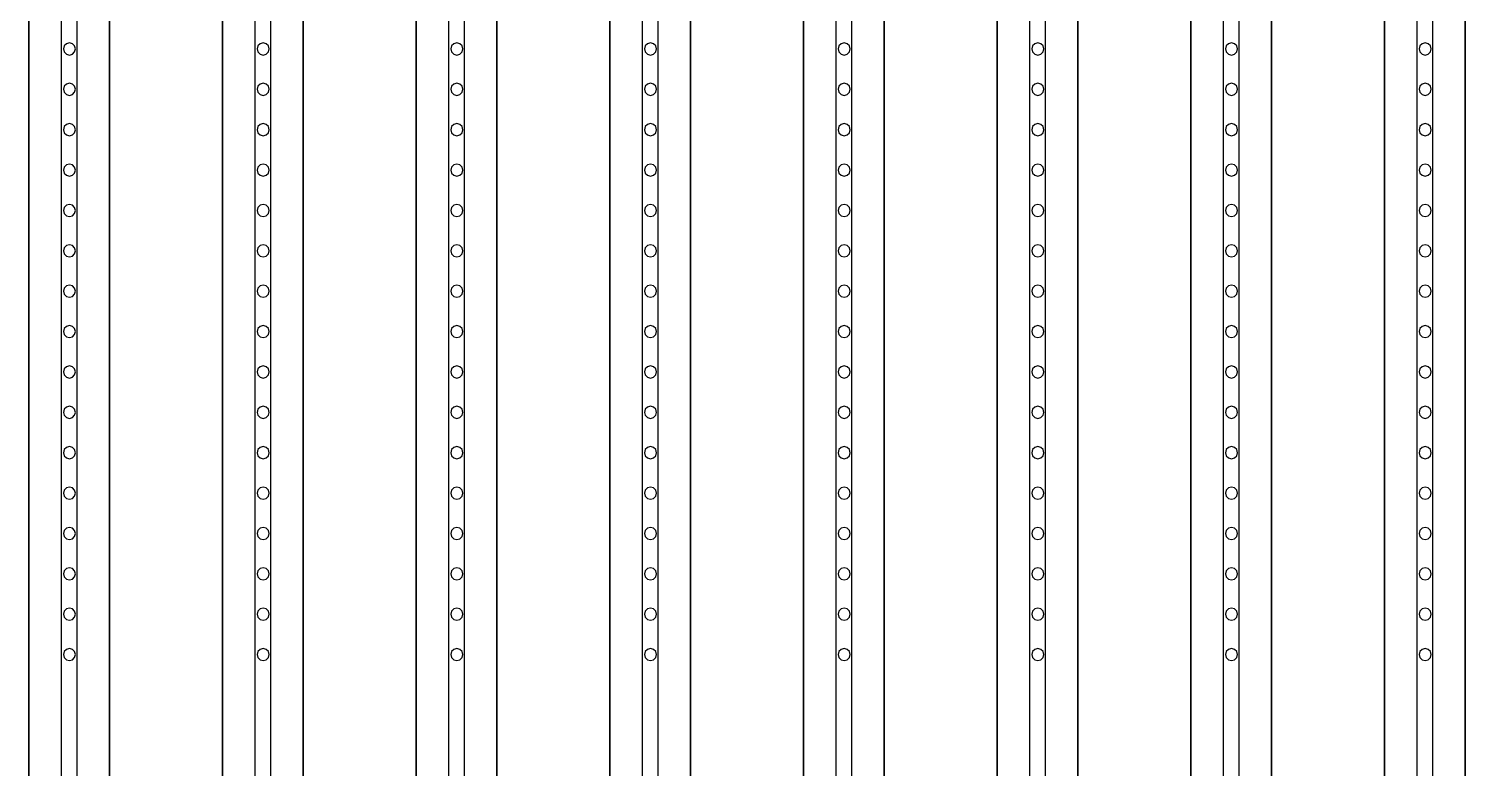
# Model space of a CAD drawing. Header units: metres. Extents: x -1550 to 1550, y -904 to 26100.
# Drawn here: x -574 to -396, y 6092.4 to 6184 of the extents above; entities that cross this region are included whole.
import ezdxf

# ---------------------------------------------------------------- set-up
doc = ezdxf.new("R2010")
doc.units = ezdxf.units.M
for name, color, linetype in [('Metal', 4, 'CONTINUOUS'), ('pattern_ionp', 7, 'CONTINUOUS'), ('Polyimide', 3, 'CONTINUOUS'), ('Polyimide_Negative', 5, 'CONTINUOUS')]:
    doc.layers.add(name, color=color, linetype=linetype)

msp = doc.modelspace()

# ---------------------------------------------------------------- linework, layer by layer
at = {"layer": 'Metal'}
for points in [[(-568, 4365.01), (-568, 11993.5), (-570, 11993.5), (-570, 11993.5), (-570, 4365.01)], [(-544, 4305.01), (-544, 11993.5), (-546, 11993.5), (-546, 11993.5), (-546, 4305.01)], [(-520, 4245.01), (-520, 11993.5), (-522, 11993.5), (-522, 11993.5), (-522, 4245.01)], [(-496, 4185.01), (-496, 11993.5), (-498, 11993.5), (-498, 11993.5), (-498, 4185.01)], [(-472, 4125.01), (-472, 11993.5), (-474, 11993.5), (-474, 11993.5), (-474, 4125.01)], [(-448, 4065.01), (-448, 11993.5), (-450, 11993.5), (-450, 11993.5), (-450, 4065.01)], [(-424, 4005.01), (-424, 11993.5), (-426, 11993.5), (-426, 11993.5), (-426, 4005.01)], [(-400, 3945.01), (-400, 11993.5), (-402, 11993.5), (-402, 11993.5), (-402, 3945.01)]]:
    msp.add_lwpolyline(points, dxfattribs=at)
at = {"layer": 'pattern_ionp'}
for points in [[(-568.21, 6181.45), (-568.31, 6181.83), (-568.59, 6182.1), (-568.96, 6182.2), (-569.34, 6182.1), (-569.61, 6181.83), (-569.71, 6181.45), (-569.61, 6181.08), (-569.34, 6180.8), (-568.96, 6180.7), (-568.59, 6180.8), (-568.31, 6181.08), (-568.21, 6181.45)], [(-544.21, 6181.45), (-544.31, 6181.83), (-544.59, 6182.1), (-544.96, 6182.2), (-545.34, 6182.1), (-545.61, 6181.83), (-545.71, 6181.45), (-545.61, 6181.08), (-545.34, 6180.8), (-544.96, 6180.7), (-544.59, 6180.8), (-544.31, 6181.08), (-544.21, 6181.45)], [(-520.21, 6181.45), (-520.31, 6181.83), (-520.59, 6182.1), (-520.96, 6182.2), (-521.34, 6182.1), (-521.61, 6181.83), (-521.71, 6181.45), (-521.61, 6181.08), (-521.34, 6180.8), (-520.96, 6180.7), (-520.59, 6180.8), (-520.31, 6181.08), (-520.21, 6181.45)], [(-496.21, 6181.45), (-496.31, 6181.83), (-496.59, 6182.1), (-496.96, 6182.2), (-497.34, 6182.1), (-497.61, 6181.83), (-497.71, 6181.45), (-497.61, 6181.08), (-497.34, 6180.8), (-496.96, 6180.7), (-496.59, 6180.8), (-496.31, 6181.08), (-496.21, 6181.45)], [(-472.21, 6181.45), (-472.31, 6181.83), (-472.59, 6182.1), (-472.96, 6182.2), (-473.34, 6182.1), (-473.61, 6181.83), (-473.71, 6181.45), (-473.61, 6181.08), (-473.34, 6180.8), (-472.96, 6180.7), (-472.59, 6180.8), (-472.31, 6181.08), (-472.21, 6181.45)], [(-448.21, 6181.45), (-448.31, 6181.83), (-448.59, 6182.1), (-448.96, 6182.2), (-449.34, 6182.1), (-449.61, 6181.83), (-449.71, 6181.45), (-449.61, 6181.08), (-449.34, 6180.8), (-448.96, 6180.7), (-448.59, 6180.8), (-448.31, 6181.08), (-448.21, 6181.45)], [(-424.21, 6181.45), (-424.31, 6181.83), (-424.59, 6182.1), (-424.96, 6182.2), (-425.34, 6182.1), (-425.61, 6181.83), (-425.71, 6181.45), (-425.61, 6181.08), (-425.34, 6180.8), (-424.96, 6180.7), (-424.59, 6180.8), (-424.31, 6181.08), (-424.21, 6181.45)], [(-400.21, 6181.45), (-400.31, 6181.83), (-400.59, 6182.1), (-400.96, 6182.2), (-401.34, 6182.1), (-401.61, 6181.83), (-401.71, 6181.45), (-401.61, 6181.08), (-401.34, 6180.8), (-400.96, 6180.7), (-400.59, 6180.8), (-400.31, 6181.08), (-400.21, 6181.45)], [(-568.21, 6176.45), (-568.31, 6176.83), (-568.59, 6177.1), (-568.96, 6177.2), (-569.34, 6177.1), (-569.61, 6176.83), (-569.71, 6176.45), (-569.61, 6176.08), (-569.34, 6175.8), (-568.96, 6175.7), (-568.59, 6175.8), (-568.31, 6176.08), (-568.21, 6176.45)], [(-544.21, 6176.45), (-544.31, 6176.83), (-544.59, 6177.1), (-544.96, 6177.2), (-545.34, 6177.1), (-545.61, 6176.83), (-545.71, 6176.45), (-545.61, 6176.08), (-545.34, 6175.8), (-544.96, 6175.7), (-544.59, 6175.8), (-544.31, 6176.08), (-544.21, 6176.45)], [(-520.21, 6176.45), (-520.31, 6176.83), (-520.59, 6177.1), (-520.96, 6177.2), (-521.34, 6177.1), (-521.61, 6176.83), (-521.71, 6176.45), (-521.61, 6176.08), (-521.34, 6175.8), (-520.96, 6175.7), (-520.59, 6175.8), (-520.31, 6176.08), (-520.21, 6176.45)], [(-496.21, 6176.45), (-496.31, 6176.83), (-496.59, 6177.1), (-496.96, 6177.2), (-497.34, 6177.1), (-497.61, 6176.83), (-497.71, 6176.45), (-497.61, 6176.08), (-497.34, 6175.8), (-496.96, 6175.7), (-496.59, 6175.8), (-496.31, 6176.08), (-496.21, 6176.45)], [(-472.21, 6176.45), (-472.31, 6176.83), (-472.59, 6177.1), (-472.96, 6177.2), (-473.34, 6177.1), (-473.61, 6176.83), (-473.71, 6176.45), (-473.61, 6176.08), (-473.34, 6175.8), (-472.96, 6175.7), (-472.59, 6175.8), (-472.31, 6176.08), (-472.21, 6176.45)], [(-448.21, 6176.45), (-448.31, 6176.83), (-448.59, 6177.1), (-448.96, 6177.2), (-449.34, 6177.1), (-449.61, 6176.83), (-449.71, 6176.45), (-449.61, 6176.08), (-449.34, 6175.8), (-448.96, 6175.7), (-448.59, 6175.8), (-448.31, 6176.08), (-448.21, 6176.45)], [(-424.21, 6176.45), (-424.31, 6176.83), (-424.59, 6177.1), (-424.96, 6177.2), (-425.34, 6177.1), (-425.61, 6176.83), (-425.71, 6176.45), (-425.61, 6176.08), (-425.34, 6175.8), (-424.96, 6175.7), (-424.59, 6175.8), (-424.31, 6176.08), (-424.21, 6176.45)], [(-400.21, 6176.45), (-400.31, 6176.83), (-400.59, 6177.1), (-400.96, 6177.2), (-401.34, 6177.1), (-401.61, 6176.83), (-401.71, 6176.45), (-401.61, 6176.08), (-401.34, 6175.8), (-400.96, 6175.7), (-400.59, 6175.8), (-400.31, 6176.08), (-400.21, 6176.45)], [(-568.21, 6171.45), (-568.31, 6171.83), (-568.59, 6172.1), (-568.96, 6172.2), (-569.34, 6172.1), (-569.61, 6171.83), (-569.71, 6171.45), (-569.61, 6171.08), (-569.34, 6170.8), (-568.96, 6170.7), (-568.59, 6170.8), (-568.31, 6171.08), (-568.21, 6171.45)], [(-544.21, 6171.45), (-544.31, 6171.83), (-544.59, 6172.1), (-544.96, 6172.2), (-545.34, 6172.1), (-545.61, 6171.83), (-545.71, 6171.45), (-545.61, 6171.08), (-545.34, 6170.8), (-544.96, 6170.7), (-544.59, 6170.8), (-544.31, 6171.08), (-544.21, 6171.45)], [(-520.21, 6171.45), (-520.31, 6171.83), (-520.59, 6172.1), (-520.96, 6172.2), (-521.34, 6172.1), (-521.61, 6171.83), (-521.71, 6171.45), (-521.61, 6171.08), (-521.34, 6170.8), (-520.96, 6170.7), (-520.59, 6170.8), (-520.31, 6171.08), (-520.21, 6171.45)], [(-496.21, 6171.45), (-496.31, 6171.83), (-496.59, 6172.1), (-496.96, 6172.2), (-497.34, 6172.1), (-497.61, 6171.83), (-497.71, 6171.45), (-497.61, 6171.08), (-497.34, 6170.8), (-496.96, 6170.7), (-496.59, 6170.8), (-496.31, 6171.08), (-496.21, 6171.45)], [(-472.21, 6171.45), (-472.31, 6171.83), (-472.59, 6172.1), (-472.96, 6172.2), (-473.34, 6172.1), (-473.61, 6171.83), (-473.71, 6171.45), (-473.61, 6171.08), (-473.34, 6170.8), (-472.96, 6170.7), (-472.59, 6170.8), (-472.31, 6171.08), (-472.21, 6171.45)], [(-448.21, 6171.45), (-448.31, 6171.83), (-448.59, 6172.1), (-448.96, 6172.2), (-449.34, 6172.1), (-449.61, 6171.83), (-449.71, 6171.45), (-449.61, 6171.08), (-449.34, 6170.8), (-448.96, 6170.7), (-448.59, 6170.8), (-448.31, 6171.08), (-448.21, 6171.45)], [(-424.21, 6171.45), (-424.31, 6171.83), (-424.59, 6172.1), (-424.96, 6172.2), (-425.34, 6172.1), (-425.61, 6171.83), (-425.71, 6171.45), (-425.61, 6171.08), (-425.34, 6170.8), (-424.96, 6170.7), (-424.59, 6170.8), (-424.31, 6171.08), (-424.21, 6171.45)], [(-400.21, 6171.45), (-400.31, 6171.83), (-400.59, 6172.1), (-400.96, 6172.2), (-401.34, 6172.1), (-401.61, 6171.83), (-401.71, 6171.45), (-401.61, 6171.08), (-401.34, 6170.8), (-400.96, 6170.7), (-400.59, 6170.8), (-400.31, 6171.08), (-400.21, 6171.45)], [(-568.21, 6166.45), (-568.31, 6166.83), (-568.59, 6167.1), (-568.96, 6167.2), (-569.34, 6167.1), (-569.61, 6166.83), (-569.71, 6166.45), (-569.61, 6166.08), (-569.34, 6165.8), (-568.96, 6165.7), (-568.59, 6165.8), (-568.31, 6166.08), (-568.21, 6166.45)], [(-544.21, 6166.45), (-544.31, 6166.83), (-544.59, 6167.1), (-544.96, 6167.2), (-545.34, 6167.1), (-545.61, 6166.83), (-545.71, 6166.45), (-545.61, 6166.08), (-545.34, 6165.8), (-544.96, 6165.7), (-544.59, 6165.8), (-544.31, 6166.08), (-544.21, 6166.45)], [(-520.21, 6166.45), (-520.31, 6166.83), (-520.59, 6167.1), (-520.96, 6167.2), (-521.34, 6167.1), (-521.61, 6166.83), (-521.71, 6166.45), (-521.61, 6166.08), (-521.34, 6165.8), (-520.96, 6165.7), (-520.59, 6165.8), (-520.31, 6166.08), (-520.21, 6166.45)], [(-496.21, 6166.45), (-496.31, 6166.83), (-496.59, 6167.1), (-496.96, 6167.2), (-497.34, 6167.1), (-497.61, 6166.83), (-497.71, 6166.45), (-497.61, 6166.08), (-497.34, 6165.8), (-496.96, 6165.7), (-496.59, 6165.8), (-496.31, 6166.08), (-496.21, 6166.45)], [(-472.21, 6166.45), (-472.31, 6166.83), (-472.59, 6167.1), (-472.96, 6167.2), (-473.34, 6167.1), (-473.61, 6166.83), (-473.71, 6166.45), (-473.61, 6166.08), (-473.34, 6165.8), (-472.96, 6165.7), (-472.59, 6165.8), (-472.31, 6166.08), (-472.21, 6166.45)], [(-448.21, 6166.45), (-448.31, 6166.83), (-448.59, 6167.1), (-448.96, 6167.2), (-449.34, 6167.1), (-449.61, 6166.83), (-449.71, 6166.45), (-449.61, 6166.08), (-449.34, 6165.8), (-448.96, 6165.7), (-448.59, 6165.8), (-448.31, 6166.08), (-448.21, 6166.45)], [(-424.21, 6166.45), (-424.31, 6166.83), (-424.59, 6167.1), (-424.96, 6167.2), (-425.34, 6167.1), (-425.61, 6166.83), (-425.71, 6166.45), (-425.61, 6166.08), (-425.34, 6165.8), (-424.96, 6165.7), (-424.59, 6165.8), (-424.31, 6166.08), (-424.21, 6166.45)], [(-400.21, 6166.45), (-400.31, 6166.83), (-400.59, 6167.1), (-400.96, 6167.2), (-401.34, 6167.1), (-401.61, 6166.83), (-401.71, 6166.45), (-401.61, 6166.08), (-401.34, 6165.8), (-400.96, 6165.7), (-400.59, 6165.8), (-400.31, 6166.08), (-400.21, 6166.45)], [(-568.21, 6161.45), (-568.31, 6161.83), (-568.59, 6162.1), (-568.96, 6162.2), (-569.34, 6162.1), (-569.61, 6161.83), (-569.71, 6161.45), (-569.61, 6161.08), (-569.34, 6160.8), (-568.96, 6160.7), (-568.59, 6160.8), (-568.31, 6161.08), (-568.21, 6161.45)], [(-544.21, 6161.45), (-544.31, 6161.83), (-544.59, 6162.1), (-544.96, 6162.2), (-545.34, 6162.1), (-545.61, 6161.83), (-545.71, 6161.45), (-545.61, 6161.08), (-545.34, 6160.8), (-544.96, 6160.7), (-544.59, 6160.8), (-544.31, 6161.08), (-544.21, 6161.45)], [(-520.21, 6161.45), (-520.31, 6161.83), (-520.59, 6162.1), (-520.96, 6162.2), (-521.34, 6162.1), (-521.61, 6161.83), (-521.71, 6161.45), (-521.61, 6161.08), (-521.34, 6160.8), (-520.96, 6160.7), (-520.59, 6160.8), (-520.31, 6161.08), (-520.21, 6161.45)], [(-496.21, 6161.45), (-496.31, 6161.83), (-496.59, 6162.1), (-496.96, 6162.2), (-497.34, 6162.1), (-497.61, 6161.83), (-497.71, 6161.45), (-497.61, 6161.08), (-497.34, 6160.8), (-496.96, 6160.7), (-496.59, 6160.8), (-496.31, 6161.08), (-496.21, 6161.45)], [(-472.21, 6161.45), (-472.31, 6161.83), (-472.59, 6162.1), (-472.96, 6162.2), (-473.34, 6162.1), (-473.61, 6161.83), (-473.71, 6161.45), (-473.61, 6161.08), (-473.34, 6160.8), (-472.96, 6160.7), (-472.59, 6160.8), (-472.31, 6161.08), (-472.21, 6161.45)], [(-448.21, 6161.45), (-448.31, 6161.83), (-448.59, 6162.1), (-448.96, 6162.2), (-449.34, 6162.1), (-449.61, 6161.83), (-449.71, 6161.45), (-449.61, 6161.08), (-449.34, 6160.8), (-448.96, 6160.7), (-448.59, 6160.8), (-448.31, 6161.08), (-448.21, 6161.45)], [(-424.21, 6161.45), (-424.31, 6161.83), (-424.59, 6162.1), (-424.96, 6162.2), (-425.34, 6162.1), (-425.61, 6161.83), (-425.71, 6161.45), (-425.61, 6161.08), (-425.34, 6160.8), (-424.96, 6160.7), (-424.59, 6160.8), (-424.31, 6161.08), (-424.21, 6161.45)], [(-400.21, 6161.45), (-400.31, 6161.83), (-400.59, 6162.1), (-400.96, 6162.2), (-401.34, 6162.1), (-401.61, 6161.83), (-401.71, 6161.45), (-401.61, 6161.08), (-401.34, 6160.8), (-400.96, 6160.7), (-400.59, 6160.8), (-400.31, 6161.08), (-400.21, 6161.45)], [(-568.21, 6156.45), (-568.31, 6156.83), (-568.59, 6157.1), (-568.96, 6157.2), (-569.34, 6157.1), (-569.61, 6156.83), (-569.71, 6156.45), (-569.61, 6156.08), (-569.34, 6155.8), (-568.96, 6155.7), (-568.59, 6155.8), (-568.31, 6156.08), (-568.21, 6156.45)], [(-544.21, 6156.45), (-544.31, 6156.83), (-544.59, 6157.1), (-544.96, 6157.2), (-545.34, 6157.1), (-545.61, 6156.83), (-545.71, 6156.45), (-545.61, 6156.08), (-545.34, 6155.8), (-544.96, 6155.7), (-544.59, 6155.8), (-544.31, 6156.08), (-544.21, 6156.45)], [(-520.21, 6156.45), (-520.31, 6156.83), (-520.59, 6157.1), (-520.96, 6157.2), (-521.34, 6157.1), (-521.61, 6156.83), (-521.71, 6156.45), (-521.61, 6156.08), (-521.34, 6155.8), (-520.96, 6155.7), (-520.59, 6155.8), (-520.31, 6156.08), (-520.21, 6156.45)], [(-496.21, 6156.45), (-496.31, 6156.83), (-496.59, 6157.1), (-496.96, 6157.2), (-497.34, 6157.1), (-497.61, 6156.83), (-497.71, 6156.45), (-497.61, 6156.08), (-497.34, 6155.8), (-496.96, 6155.7), (-496.59, 6155.8), (-496.31, 6156.08), (-496.21, 6156.45)], [(-472.21, 6156.45), (-472.31, 6156.83), (-472.59, 6157.1), (-472.96, 6157.2), (-473.34, 6157.1), (-473.61, 6156.83), (-473.71, 6156.45), (-473.61, 6156.08), (-473.34, 6155.8), (-472.96, 6155.7), (-472.59, 6155.8), (-472.31, 6156.08), (-472.21, 6156.45)], [(-448.21, 6156.45), (-448.31, 6156.83), (-448.59, 6157.1), (-448.96, 6157.2), (-449.34, 6157.1), (-449.61, 6156.83), (-449.71, 6156.45), (-449.61, 6156.08), (-449.34, 6155.8), (-448.96, 6155.7), (-448.59, 6155.8), (-448.31, 6156.08), (-448.21, 6156.45)], [(-424.21, 6156.45), (-424.31, 6156.83), (-424.59, 6157.1), (-424.96, 6157.2), (-425.34, 6157.1), (-425.61, 6156.83), (-425.71, 6156.45), (-425.61, 6156.08), (-425.34, 6155.8), (-424.96, 6155.7), (-424.59, 6155.8), (-424.31, 6156.08), (-424.21, 6156.45)], [(-400.21, 6156.45), (-400.31, 6156.83), (-400.59, 6157.1), (-400.96, 6157.2), (-401.34, 6157.1), (-401.61, 6156.83), (-401.71, 6156.45), (-401.61, 6156.08), (-401.34, 6155.8), (-400.96, 6155.7), (-400.59, 6155.8), (-400.31, 6156.08), (-400.21, 6156.45)], [(-568.21, 6151.45), (-568.31, 6151.83), (-568.59, 6152.1), (-568.96, 6152.2), (-569.34, 6152.1), (-569.61, 6151.83), (-569.71, 6151.45), (-569.61, 6151.08), (-569.34, 6150.8), (-568.96, 6150.7), (-568.59, 6150.8), (-568.31, 6151.08), (-568.21, 6151.45)], [(-544.21, 6151.45), (-544.31, 6151.83), (-544.59, 6152.1), (-544.96, 6152.2), (-545.34, 6152.1), (-545.61, 6151.83), (-545.71, 6151.45), (-545.61, 6151.08), (-545.34, 6150.8), (-544.96, 6150.7), (-544.59, 6150.8), (-544.31, 6151.08), (-544.21, 6151.45)], [(-520.21, 6151.45), (-520.31, 6151.83), (-520.59, 6152.1), (-520.96, 6152.2), (-521.34, 6152.1), (-521.61, 6151.83), (-521.71, 6151.45), (-521.61, 6151.08), (-521.34, 6150.8), (-520.96, 6150.7), (-520.59, 6150.8), (-520.31, 6151.08), (-520.21, 6151.45)], [(-496.21, 6151.45), (-496.31, 6151.83), (-496.59, 6152.1), (-496.96, 6152.2), (-497.34, 6152.1), (-497.61, 6151.83), (-497.71, 6151.45), (-497.61, 6151.08), (-497.34, 6150.8), (-496.96, 6150.7), (-496.59, 6150.8), (-496.31, 6151.08), (-496.21, 6151.45)], [(-472.21, 6151.45), (-472.31, 6151.83), (-472.59, 6152.1), (-472.96, 6152.2), (-473.34, 6152.1), (-473.61, 6151.83), (-473.71, 6151.45), (-473.61, 6151.08), (-473.34, 6150.8), (-472.96, 6150.7), (-472.59, 6150.8), (-472.31, 6151.08), (-472.21, 6151.45)], [(-448.21, 6151.45), (-448.31, 6151.83), (-448.59, 6152.1), (-448.96, 6152.2), (-449.34, 6152.1), (-449.61, 6151.83), (-449.71, 6151.45), (-449.61, 6151.08), (-449.34, 6150.8), (-448.96, 6150.7), (-448.59, 6150.8), (-448.31, 6151.08), (-448.21, 6151.45)], [(-424.21, 6151.45), (-424.31, 6151.83), (-424.59, 6152.1), (-424.96, 6152.2), (-425.34, 6152.1), (-425.61, 6151.83), (-425.71, 6151.45), (-425.61, 6151.08), (-425.34, 6150.8), (-424.96, 6150.7), (-424.59, 6150.8), (-424.31, 6151.08), (-424.21, 6151.45)], [(-400.21, 6151.45), (-400.31, 6151.83), (-400.59, 6152.1), (-400.96, 6152.2), (-401.34, 6152.1), (-401.61, 6151.83), (-401.71, 6151.45), (-401.61, 6151.08), (-401.34, 6150.8), (-400.96, 6150.7), (-400.59, 6150.8), (-400.31, 6151.08), (-400.21, 6151.45)], [(-568.21, 6146.45), (-568.31, 6146.83), (-568.59, 6147.1), (-568.96, 6147.2), (-569.34, 6147.1), (-569.61, 6146.83), (-569.71, 6146.45), (-569.61, 6146.08), (-569.34, 6145.8), (-568.96, 6145.7), (-568.59, 6145.8), (-568.31, 6146.08), (-568.21, 6146.45)], [(-544.21, 6146.45), (-544.31, 6146.83), (-544.59, 6147.1), (-544.96, 6147.2), (-545.34, 6147.1), (-545.61, 6146.83), (-545.71, 6146.45), (-545.61, 6146.08), (-545.34, 6145.8), (-544.96, 6145.7), (-544.59, 6145.8), (-544.31, 6146.08), (-544.21, 6146.45)], [(-520.21, 6146.45), (-520.31, 6146.83), (-520.59, 6147.1), (-520.96, 6147.2), (-521.34, 6147.1), (-521.61, 6146.83), (-521.71, 6146.45), (-521.61, 6146.08), (-521.34, 6145.8), (-520.96, 6145.7), (-520.59, 6145.8), (-520.31, 6146.08), (-520.21, 6146.45)], [(-496.21, 6146.45), (-496.31, 6146.83), (-496.59, 6147.1), (-496.96, 6147.2), (-497.34, 6147.1), (-497.61, 6146.83), (-497.71, 6146.45), (-497.61, 6146.08), (-497.34, 6145.8), (-496.96, 6145.7), (-496.59, 6145.8), (-496.31, 6146.08), (-496.21, 6146.45)], [(-472.21, 6146.45), (-472.31, 6146.83), (-472.59, 6147.1), (-472.96, 6147.2), (-473.34, 6147.1), (-473.61, 6146.83), (-473.71, 6146.45), (-473.61, 6146.08), (-473.34, 6145.8), (-472.96, 6145.7), (-472.59, 6145.8), (-472.31, 6146.08), (-472.21, 6146.45)], [(-448.21, 6146.45), (-448.31, 6146.83), (-448.59, 6147.1), (-448.96, 6147.2), (-449.34, 6147.1), (-449.61, 6146.83), (-449.71, 6146.45), (-449.61, 6146.08), (-449.34, 6145.8), (-448.96, 6145.7), (-448.59, 6145.8), (-448.31, 6146.08), (-448.21, 6146.45)], [(-424.21, 6146.45), (-424.31, 6146.83), (-424.59, 6147.1), (-424.96, 6147.2), (-425.34, 6147.1), (-425.61, 6146.83), (-425.71, 6146.45), (-425.61, 6146.08), (-425.34, 6145.8), (-424.96, 6145.7), (-424.59, 6145.8), (-424.31, 6146.08), (-424.21, 6146.45)], [(-400.21, 6146.45), (-400.31, 6146.83), (-400.59, 6147.1), (-400.96, 6147.2), (-401.34, 6147.1), (-401.61, 6146.83), (-401.71, 6146.45), (-401.61, 6146.08), (-401.34, 6145.8), (-400.96, 6145.7), (-400.59, 6145.8), (-400.31, 6146.08), (-400.21, 6146.45)], [(-568.21, 6141.45), (-568.31, 6141.83), (-568.59, 6142.1), (-568.96, 6142.2), (-569.34, 6142.1), (-569.61, 6141.83), (-569.71, 6141.45), (-569.61, 6141.08), (-569.34, 6140.8), (-568.96, 6140.7), (-568.59, 6140.8), (-568.31, 6141.08), (-568.21, 6141.45)], [(-544.21, 6141.45), (-544.31, 6141.83), (-544.59, 6142.1), (-544.96, 6142.2), (-545.34, 6142.1), (-545.61, 6141.83), (-545.71, 6141.45), (-545.61, 6141.08), (-545.34, 6140.8), (-544.96, 6140.7), (-544.59, 6140.8), (-544.31, 6141.08), (-544.21, 6141.45)], [(-520.21, 6141.45), (-520.31, 6141.83), (-520.59, 6142.1), (-520.96, 6142.2), (-521.34, 6142.1), (-521.61, 6141.83), (-521.71, 6141.45), (-521.61, 6141.08), (-521.34, 6140.8), (-520.96, 6140.7), (-520.59, 6140.8), (-520.31, 6141.08), (-520.21, 6141.45)], [(-496.21, 6141.45), (-496.31, 6141.83), (-496.59, 6142.1), (-496.96, 6142.2), (-497.34, 6142.1), (-497.61, 6141.83), (-497.71, 6141.45), (-497.61, 6141.08), (-497.34, 6140.8), (-496.96, 6140.7), (-496.59, 6140.8), (-496.31, 6141.08), (-496.21, 6141.45)], [(-472.21, 6141.45), (-472.31, 6141.83), (-472.59, 6142.1), (-472.96, 6142.2), (-473.34, 6142.1), (-473.61, 6141.83), (-473.71, 6141.45), (-473.61, 6141.08), (-473.34, 6140.8), (-472.96, 6140.7), (-472.59, 6140.8), (-472.31, 6141.08), (-472.21, 6141.45)], [(-448.21, 6141.45), (-448.31, 6141.83), (-448.59, 6142.1), (-448.96, 6142.2), (-449.34, 6142.1), (-449.61, 6141.83), (-449.71, 6141.45), (-449.61, 6141.08), (-449.34, 6140.8), (-448.96, 6140.7), (-448.59, 6140.8), (-448.31, 6141.08), (-448.21, 6141.45)], [(-424.21, 6141.45), (-424.31, 6141.83), (-424.59, 6142.1), (-424.96, 6142.2), (-425.34, 6142.1), (-425.61, 6141.83), (-425.71, 6141.45), (-425.61, 6141.08), (-425.34, 6140.8), (-424.96, 6140.7), (-424.59, 6140.8), (-424.31, 6141.08), (-424.21, 6141.45)], [(-400.21, 6141.45), (-400.31, 6141.83), (-400.59, 6142.1), (-400.96, 6142.2), (-401.34, 6142.1), (-401.61, 6141.83), (-401.71, 6141.45), (-401.61, 6141.08), (-401.34, 6140.8), (-400.96, 6140.7), (-400.59, 6140.8), (-400.31, 6141.08), (-400.21, 6141.45)], [(-568.21, 6136.45), (-568.31, 6136.83), (-568.59, 6137.1), (-568.96, 6137.2), (-569.34, 6137.1), (-569.61, 6136.83), (-569.71, 6136.45), (-569.61, 6136.08), (-569.34, 6135.8), (-568.96, 6135.7), (-568.59, 6135.8), (-568.31, 6136.08), (-568.21, 6136.45)], [(-544.21, 6136.45), (-544.31, 6136.83), (-544.59, 6137.1), (-544.96, 6137.2), (-545.34, 6137.1), (-545.61, 6136.83), (-545.71, 6136.45), (-545.61, 6136.08), (-545.34, 6135.8), (-544.96, 6135.7), (-544.59, 6135.8), (-544.31, 6136.08), (-544.21, 6136.45)], [(-520.21, 6136.45), (-520.31, 6136.83), (-520.59, 6137.1), (-520.96, 6137.2), (-521.34, 6137.1), (-521.61, 6136.83), (-521.71, 6136.45), (-521.61, 6136.08), (-521.34, 6135.8), (-520.96, 6135.7), (-520.59, 6135.8), (-520.31, 6136.08), (-520.21, 6136.45)], [(-496.21, 6136.45), (-496.31, 6136.83), (-496.59, 6137.1), (-496.96, 6137.2), (-497.34, 6137.1), (-497.61, 6136.83), (-497.71, 6136.45), (-497.61, 6136.08), (-497.34, 6135.8), (-496.96, 6135.7), (-496.59, 6135.8), (-496.31, 6136.08), (-496.21, 6136.45)], [(-472.21, 6136.45), (-472.31, 6136.83), (-472.59, 6137.1), (-472.96, 6137.2), (-473.34, 6137.1), (-473.61, 6136.83), (-473.71, 6136.45), (-473.61, 6136.08), (-473.34, 6135.8), (-472.96, 6135.7), (-472.59, 6135.8), (-472.31, 6136.08), (-472.21, 6136.45)], [(-448.21, 6136.45), (-448.31, 6136.83), (-448.59, 6137.1), (-448.96, 6137.2), (-449.34, 6137.1), (-449.61, 6136.83), (-449.71, 6136.45), (-449.61, 6136.08), (-449.34, 6135.8), (-448.96, 6135.7), (-448.59, 6135.8), (-448.31, 6136.08), (-448.21, 6136.45)], [(-424.21, 6136.45), (-424.31, 6136.83), (-424.59, 6137.1), (-424.96, 6137.2), (-425.34, 6137.1), (-425.61, 6136.83), (-425.71, 6136.45), (-425.61, 6136.08), (-425.34, 6135.8), (-424.96, 6135.7), (-424.59, 6135.8), (-424.31, 6136.08), (-424.21, 6136.45)], [(-400.21, 6136.45), (-400.31, 6136.83), (-400.59, 6137.1), (-400.96, 6137.2), (-401.34, 6137.1), (-401.61, 6136.83), (-401.71, 6136.45), (-401.61, 6136.08), (-401.34, 6135.8), (-400.96, 6135.7), (-400.59, 6135.8), (-400.31, 6136.08), (-400.21, 6136.45)], [(-568.21, 6131.45), (-568.31, 6131.83), (-568.59, 6132.1), (-568.96, 6132.2), (-569.34, 6132.1), (-569.61, 6131.83), (-569.71, 6131.45), (-569.61, 6131.08), (-569.34, 6130.8), (-568.96, 6130.7), (-568.59, 6130.8), (-568.31, 6131.08), (-568.21, 6131.45)], [(-544.21, 6131.45), (-544.31, 6131.83), (-544.59, 6132.1), (-544.96, 6132.2), (-545.34, 6132.1), (-545.61, 6131.83), (-545.71, 6131.45), (-545.61, 6131.08), (-545.34, 6130.8), (-544.96, 6130.7), (-544.59, 6130.8), (-544.31, 6131.08), (-544.21, 6131.45)], [(-520.21, 6131.45), (-520.31, 6131.83), (-520.59, 6132.1), (-520.96, 6132.2), (-521.34, 6132.1), (-521.61, 6131.83), (-521.71, 6131.45), (-521.61, 6131.08), (-521.34, 6130.8), (-520.96, 6130.7), (-520.59, 6130.8), (-520.31, 6131.08), (-520.21, 6131.45)], [(-496.21, 6131.45), (-496.31, 6131.83), (-496.59, 6132.1), (-496.96, 6132.2), (-497.34, 6132.1), (-497.61, 6131.83), (-497.71, 6131.45), (-497.61, 6131.08), (-497.34, 6130.8), (-496.96, 6130.7), (-496.59, 6130.8), (-496.31, 6131.08), (-496.21, 6131.45)], [(-472.21, 6131.45), (-472.31, 6131.83), (-472.59, 6132.1), (-472.96, 6132.2), (-473.34, 6132.1), (-473.61, 6131.83), (-473.71, 6131.45), (-473.61, 6131.08), (-473.34, 6130.8), (-472.96, 6130.7), (-472.59, 6130.8), (-472.31, 6131.08), (-472.21, 6131.45)], [(-448.21, 6131.45), (-448.31, 6131.83), (-448.59, 6132.1), (-448.96, 6132.2), (-449.34, 6132.1), (-449.61, 6131.83), (-449.71, 6131.45), (-449.61, 6131.08), (-449.34, 6130.8), (-448.96, 6130.7), (-448.59, 6130.8), (-448.31, 6131.08), (-448.21, 6131.45)], [(-424.21, 6131.45), (-424.31, 6131.83), (-424.59, 6132.1), (-424.96, 6132.2), (-425.34, 6132.1), (-425.61, 6131.83), (-425.71, 6131.45), (-425.61, 6131.08), (-425.34, 6130.8), (-424.96, 6130.7), (-424.59, 6130.8), (-424.31, 6131.08), (-424.21, 6131.45)], [(-400.21, 6131.45), (-400.31, 6131.83), (-400.59, 6132.1), (-400.96, 6132.2), (-401.34, 6132.1), (-401.61, 6131.83), (-401.71, 6131.45), (-401.61, 6131.08), (-401.34, 6130.8), (-400.96, 6130.7), (-400.59, 6130.8), (-400.31, 6131.08), (-400.21, 6131.45)], [(-568.21, 6126.45), (-568.31, 6126.83), (-568.59, 6127.1), (-568.96, 6127.2), (-569.34, 6127.1), (-569.61, 6126.83), (-569.71, 6126.45), (-569.61, 6126.08), (-569.34, 6125.8), (-568.96, 6125.7), (-568.59, 6125.8), (-568.31, 6126.08), (-568.21, 6126.45)], [(-544.21, 6126.45), (-544.31, 6126.83), (-544.59, 6127.1), (-544.96, 6127.2), (-545.34, 6127.1), (-545.61, 6126.83), (-545.71, 6126.45), (-545.61, 6126.08), (-545.34, 6125.8), (-544.96, 6125.7), (-544.59, 6125.8), (-544.31, 6126.08), (-544.21, 6126.45)], [(-520.21, 6126.45), (-520.31, 6126.83), (-520.59, 6127.1), (-520.96, 6127.2), (-521.34, 6127.1), (-521.61, 6126.83), (-521.71, 6126.45), (-521.61, 6126.08), (-521.34, 6125.8), (-520.96, 6125.7), (-520.59, 6125.8), (-520.31, 6126.08), (-520.21, 6126.45)], [(-496.21, 6126.45), (-496.31, 6126.83), (-496.59, 6127.1), (-496.96, 6127.2), (-497.34, 6127.1), (-497.61, 6126.83), (-497.71, 6126.45), (-497.61, 6126.08), (-497.34, 6125.8), (-496.96, 6125.7), (-496.59, 6125.8), (-496.31, 6126.08), (-496.21, 6126.45)], [(-472.21, 6126.45), (-472.31, 6126.83), (-472.59, 6127.1), (-472.96, 6127.2), (-473.34, 6127.1), (-473.61, 6126.83), (-473.71, 6126.45), (-473.61, 6126.08), (-473.34, 6125.8), (-472.96, 6125.7), (-472.59, 6125.8), (-472.31, 6126.08), (-472.21, 6126.45)], [(-448.21, 6126.45), (-448.31, 6126.83), (-448.59, 6127.1), (-448.96, 6127.2), (-449.34, 6127.1), (-449.61, 6126.83), (-449.71, 6126.45), (-449.61, 6126.08), (-449.34, 6125.8), (-448.96, 6125.7), (-448.59, 6125.8), (-448.31, 6126.08), (-448.21, 6126.45)], [(-424.21, 6126.45), (-424.31, 6126.83), (-424.59, 6127.1), (-424.96, 6127.2), (-425.34, 6127.1), (-425.61, 6126.83), (-425.71, 6126.45), (-425.61, 6126.08), (-425.34, 6125.8), (-424.96, 6125.7), (-424.59, 6125.8), (-424.31, 6126.08), (-424.21, 6126.45)], [(-400.21, 6126.45), (-400.31, 6126.83), (-400.59, 6127.1), (-400.96, 6127.2), (-401.34, 6127.1), (-401.61, 6126.83), (-401.71, 6126.45), (-401.61, 6126.08), (-401.34, 6125.8), (-400.96, 6125.7), (-400.59, 6125.8), (-400.31, 6126.08), (-400.21, 6126.45)], [(-568.21, 6121.45), (-568.31, 6121.83), (-568.59, 6122.1), (-568.96, 6122.2), (-569.34, 6122.1), (-569.61, 6121.83), (-569.71, 6121.45), (-569.61, 6121.08), (-569.34, 6120.8), (-568.96, 6120.7), (-568.59, 6120.8), (-568.31, 6121.08), (-568.21, 6121.45)], [(-544.21, 6121.45), (-544.31, 6121.83), (-544.59, 6122.1), (-544.96, 6122.2), (-545.34, 6122.1), (-545.61, 6121.83), (-545.71, 6121.45), (-545.61, 6121.08), (-545.34, 6120.8), (-544.96, 6120.7), (-544.59, 6120.8), (-544.31, 6121.08), (-544.21, 6121.45)], [(-520.21, 6121.45), (-520.31, 6121.83), (-520.59, 6122.1), (-520.96, 6122.2), (-521.34, 6122.1), (-521.61, 6121.83), (-521.71, 6121.45), (-521.61, 6121.08), (-521.34, 6120.8), (-520.96, 6120.7), (-520.59, 6120.8), (-520.31, 6121.08), (-520.21, 6121.45)], [(-496.21, 6121.45), (-496.31, 6121.83), (-496.59, 6122.1), (-496.96, 6122.2), (-497.34, 6122.1), (-497.61, 6121.83), (-497.71, 6121.45), (-497.61, 6121.08), (-497.34, 6120.8), (-496.96, 6120.7), (-496.59, 6120.8), (-496.31, 6121.08), (-496.21, 6121.45)], [(-472.21, 6121.45), (-472.31, 6121.83), (-472.59, 6122.1), (-472.96, 6122.2), (-473.34, 6122.1), (-473.61, 6121.83), (-473.71, 6121.45), (-473.61, 6121.08), (-473.34, 6120.8), (-472.96, 6120.7), (-472.59, 6120.8), (-472.31, 6121.08), (-472.21, 6121.45)], [(-448.21, 6121.45), (-448.31, 6121.83), (-448.59, 6122.1), (-448.96, 6122.2), (-449.34, 6122.1), (-449.61, 6121.83), (-449.71, 6121.45), (-449.61, 6121.08), (-449.34, 6120.8), (-448.96, 6120.7), (-448.59, 6120.8), (-448.31, 6121.08), (-448.21, 6121.45)], [(-424.21, 6121.45), (-424.31, 6121.83), (-424.59, 6122.1), (-424.96, 6122.2), (-425.34, 6122.1), (-425.61, 6121.83), (-425.71, 6121.45), (-425.61, 6121.08), (-425.34, 6120.8), (-424.96, 6120.7), (-424.59, 6120.8), (-424.31, 6121.08), (-424.21, 6121.45)], [(-400.21, 6121.45), (-400.31, 6121.83), (-400.59, 6122.1), (-400.96, 6122.2), (-401.34, 6122.1), (-401.61, 6121.83), (-401.71, 6121.45), (-401.61, 6121.08), (-401.34, 6120.8), (-400.96, 6120.7), (-400.59, 6120.8), (-400.31, 6121.08), (-400.21, 6121.45)], [(-568.21, 6116.45), (-568.31, 6116.83), (-568.59, 6117.1), (-568.96, 6117.2), (-569.34, 6117.1), (-569.61, 6116.83), (-569.71, 6116.45), (-569.61, 6116.08), (-569.34, 6115.8), (-568.96, 6115.7), (-568.59, 6115.8), (-568.31, 6116.08), (-568.21, 6116.45)], [(-544.21, 6116.45), (-544.31, 6116.83), (-544.59, 6117.1), (-544.96, 6117.2), (-545.34, 6117.1), (-545.61, 6116.83), (-545.71, 6116.45), (-545.61, 6116.08), (-545.34, 6115.8), (-544.96, 6115.7), (-544.59, 6115.8), (-544.31, 6116.08), (-544.21, 6116.45)], [(-520.21, 6116.45), (-520.31, 6116.83), (-520.59, 6117.1), (-520.96, 6117.2), (-521.34, 6117.1), (-521.61, 6116.83), (-521.71, 6116.45), (-521.61, 6116.08), (-521.34, 6115.8), (-520.96, 6115.7), (-520.59, 6115.8), (-520.31, 6116.08), (-520.21, 6116.45)], [(-496.21, 6116.45), (-496.31, 6116.83), (-496.59, 6117.1), (-496.96, 6117.2), (-497.34, 6117.1), (-497.61, 6116.83), (-497.71, 6116.45), (-497.61, 6116.08), (-497.34, 6115.8), (-496.96, 6115.7), (-496.59, 6115.8), (-496.31, 6116.08), (-496.21, 6116.45)], [(-472.21, 6116.45), (-472.31, 6116.83), (-472.59, 6117.1), (-472.96, 6117.2), (-473.34, 6117.1), (-473.61, 6116.83), (-473.71, 6116.45), (-473.61, 6116.08), (-473.34, 6115.8), (-472.96, 6115.7), (-472.59, 6115.8), (-472.31, 6116.08), (-472.21, 6116.45)], [(-448.21, 6116.45), (-448.31, 6116.83), (-448.59, 6117.1), (-448.96, 6117.2), (-449.34, 6117.1), (-449.61, 6116.83), (-449.71, 6116.45), (-449.61, 6116.08), (-449.34, 6115.8), (-448.96, 6115.7), (-448.59, 6115.8), (-448.31, 6116.08), (-448.21, 6116.45)], [(-424.21, 6116.45), (-424.31, 6116.83), (-424.59, 6117.1), (-424.96, 6117.2), (-425.34, 6117.1), (-425.61, 6116.83), (-425.71, 6116.45), (-425.61, 6116.08), (-425.34, 6115.8), (-424.96, 6115.7), (-424.59, 6115.8), (-424.31, 6116.08), (-424.21, 6116.45)], [(-400.21, 6116.45), (-400.31, 6116.83), (-400.59, 6117.1), (-400.96, 6117.2), (-401.34, 6117.1), (-401.61, 6116.83), (-401.71, 6116.45), (-401.61, 6116.08), (-401.34, 6115.8), (-400.96, 6115.7), (-400.59, 6115.8), (-400.31, 6116.08), (-400.21, 6116.45)], [(-568.21, 6111.45), (-568.31, 6111.83), (-568.59, 6112.1), (-568.96, 6112.2), (-569.34, 6112.1), (-569.61, 6111.83), (-569.71, 6111.45), (-569.61, 6111.08), (-569.34, 6110.8), (-568.96, 6110.7), (-568.59, 6110.8), (-568.31, 6111.08), (-568.21, 6111.45)], [(-544.21, 6111.45), (-544.31, 6111.83), (-544.59, 6112.1), (-544.96, 6112.2), (-545.34, 6112.1), (-545.61, 6111.83), (-545.71, 6111.45), (-545.61, 6111.08), (-545.34, 6110.8), (-544.96, 6110.7), (-544.59, 6110.8), (-544.31, 6111.08), (-544.21, 6111.45)], [(-520.21, 6111.45), (-520.31, 6111.83), (-520.59, 6112.1), (-520.96, 6112.2), (-521.34, 6112.1), (-521.61, 6111.83), (-521.71, 6111.45), (-521.61, 6111.08), (-521.34, 6110.8), (-520.96, 6110.7), (-520.59, 6110.8), (-520.31, 6111.08), (-520.21, 6111.45)], [(-496.21, 6111.45), (-496.31, 6111.83), (-496.59, 6112.1), (-496.96, 6112.2), (-497.34, 6112.1), (-497.61, 6111.83), (-497.71, 6111.45), (-497.61, 6111.08), (-497.34, 6110.8), (-496.96, 6110.7), (-496.59, 6110.8), (-496.31, 6111.08), (-496.21, 6111.45)], [(-472.21, 6111.45), (-472.31, 6111.83), (-472.59, 6112.1), (-472.96, 6112.2), (-473.34, 6112.1), (-473.61, 6111.83), (-473.71, 6111.45), (-473.61, 6111.08), (-473.34, 6110.8), (-472.96, 6110.7), (-472.59, 6110.8), (-472.31, 6111.08), (-472.21, 6111.45)], [(-448.21, 6111.45), (-448.31, 6111.83), (-448.59, 6112.1), (-448.96, 6112.2), (-449.34, 6112.1), (-449.61, 6111.83), (-449.71, 6111.45), (-449.61, 6111.08), (-449.34, 6110.8), (-448.96, 6110.7), (-448.59, 6110.8), (-448.31, 6111.08), (-448.21, 6111.45)], [(-424.21, 6111.45), (-424.31, 6111.83), (-424.59, 6112.1), (-424.96, 6112.2), (-425.34, 6112.1), (-425.61, 6111.83), (-425.71, 6111.45), (-425.61, 6111.08), (-425.34, 6110.8), (-424.96, 6110.7), (-424.59, 6110.8), (-424.31, 6111.08), (-424.21, 6111.45)], [(-400.21, 6111.45), (-400.31, 6111.83), (-400.59, 6112.1), (-400.96, 6112.2), (-401.34, 6112.1), (-401.61, 6111.83), (-401.71, 6111.45), (-401.61, 6111.08), (-401.34, 6110.8), (-400.96, 6110.7), (-400.59, 6110.8), (-400.31, 6111.08), (-400.21, 6111.45)], [(-568.21, 6106.45), (-568.31, 6106.83), (-568.59, 6107.1), (-568.96, 6107.2), (-569.34, 6107.1), (-569.61, 6106.83), (-569.71, 6106.45), (-569.61, 6106.08), (-569.34, 6105.8), (-568.96, 6105.7), (-568.59, 6105.8), (-568.31, 6106.08), (-568.21, 6106.45)], [(-544.21, 6106.45), (-544.31, 6106.83), (-544.59, 6107.1), (-544.96, 6107.2), (-545.34, 6107.1), (-545.61, 6106.83), (-545.71, 6106.45), (-545.61, 6106.08), (-545.34, 6105.8), (-544.96, 6105.7), (-544.59, 6105.8), (-544.31, 6106.08), (-544.21, 6106.45)], [(-520.21, 6106.45), (-520.31, 6106.83), (-520.59, 6107.1), (-520.96, 6107.2), (-521.34, 6107.1), (-521.61, 6106.83), (-521.71, 6106.45), (-521.61, 6106.08), (-521.34, 6105.8), (-520.96, 6105.7), (-520.59, 6105.8), (-520.31, 6106.08), (-520.21, 6106.45)], [(-496.21, 6106.45), (-496.31, 6106.83), (-496.59, 6107.1), (-496.96, 6107.2), (-497.34, 6107.1), (-497.61, 6106.83), (-497.71, 6106.45), (-497.61, 6106.08), (-497.34, 6105.8), (-496.96, 6105.7), (-496.59, 6105.8), (-496.31, 6106.08), (-496.21, 6106.45)], [(-472.21, 6106.45), (-472.31, 6106.83), (-472.59, 6107.1), (-472.96, 6107.2), (-473.34, 6107.1), (-473.61, 6106.83), (-473.71, 6106.45), (-473.61, 6106.08), (-473.34, 6105.8), (-472.96, 6105.7), (-472.59, 6105.8), (-472.31, 6106.08), (-472.21, 6106.45)], [(-448.21, 6106.45), (-448.31, 6106.83), (-448.59, 6107.1), (-448.96, 6107.2), (-449.34, 6107.1), (-449.61, 6106.83), (-449.71, 6106.45), (-449.61, 6106.08), (-449.34, 6105.8), (-448.96, 6105.7), (-448.59, 6105.8), (-448.31, 6106.08), (-448.21, 6106.45)], [(-424.21, 6106.45), (-424.31, 6106.83), (-424.59, 6107.1), (-424.96, 6107.2), (-425.34, 6107.1), (-425.61, 6106.83), (-425.71, 6106.45), (-425.61, 6106.08), (-425.34, 6105.8), (-424.96, 6105.7), (-424.59, 6105.8), (-424.31, 6106.08), (-424.21, 6106.45)], [(-400.21, 6106.45), (-400.31, 6106.83), (-400.59, 6107.1), (-400.96, 6107.2), (-401.34, 6107.1), (-401.61, 6106.83), (-401.71, 6106.45), (-401.61, 6106.08), (-401.34, 6105.8), (-400.96, 6105.7), (-400.59, 6105.8), (-400.31, 6106.08), (-400.21, 6106.45)]]:
    msp.add_lwpolyline(points, close=True, dxfattribs=at)
at = {"layer": 'Polyimide'}
for points in [[(-574, 4369.01), (-574, 11978.5)], [(-564, 11978.5), (-564, 4369.01)], [(-550, 4309.01), (-550, 11978.5)], [(-540, 11978.5), (-540, 4309.01)], [(-526, 4249.01), (-526, 11978.5)], [(-516, 11978.5), (-516, 4249.01)], [(-502, 4189.01), (-502, 11978.5)], [(-492, 11978.5), (-492, 4189.01)], [(-478, 4129.01), (-478, 11978.5)], [(-468, 11978.5), (-468, 4129.01)], [(-454, 4069.01), (-454, 11978.5)], [(-444, 11978.5), (-444, 4069.01)], [(-430, 4009.01), (-430, 11978.5)], [(-420, 11978.5), (-420, 4009.01)], [(-406, 3949.01), (-406, 11978.5)], [(-396, 11978.5), (-396, 3949.01)]]:
    msp.add_lwpolyline(points, dxfattribs=at)
at = {"layer": 'Polyimide_Negative'}
for points in [[(-574, 11978.5), (-574, 4369.01)], [(-564, 4369.01), (-564, 11978.5)], [(-550, 11978.5), (-550, 4309.01)], [(-540, 4309.01), (-540, 11978.5)], [(-526, 11978.5), (-526, 4249.01)], [(-516, 4249.01), (-516, 11978.5)], [(-502, 11978.5), (-502, 4189.01)], [(-492, 4189.01), (-492, 11978.5)], [(-478, 11978.5), (-478, 4129.01)], [(-468, 4129.01), (-468, 11978.5)], [(-454, 11978.5), (-454, 4069.01)], [(-444, 4069.01), (-444, 11978.5)], [(-430, 11978.5), (-430, 4009.01)], [(-420, 4009.01), (-420, 11978.5)], [(-406, 11978.5), (-406, 3949.01)], [(-396, 3949.01), (-396, 11978.5)]]:
    msp.add_lwpolyline(points, dxfattribs=at)

doc.saveas('drawing.dxf')
